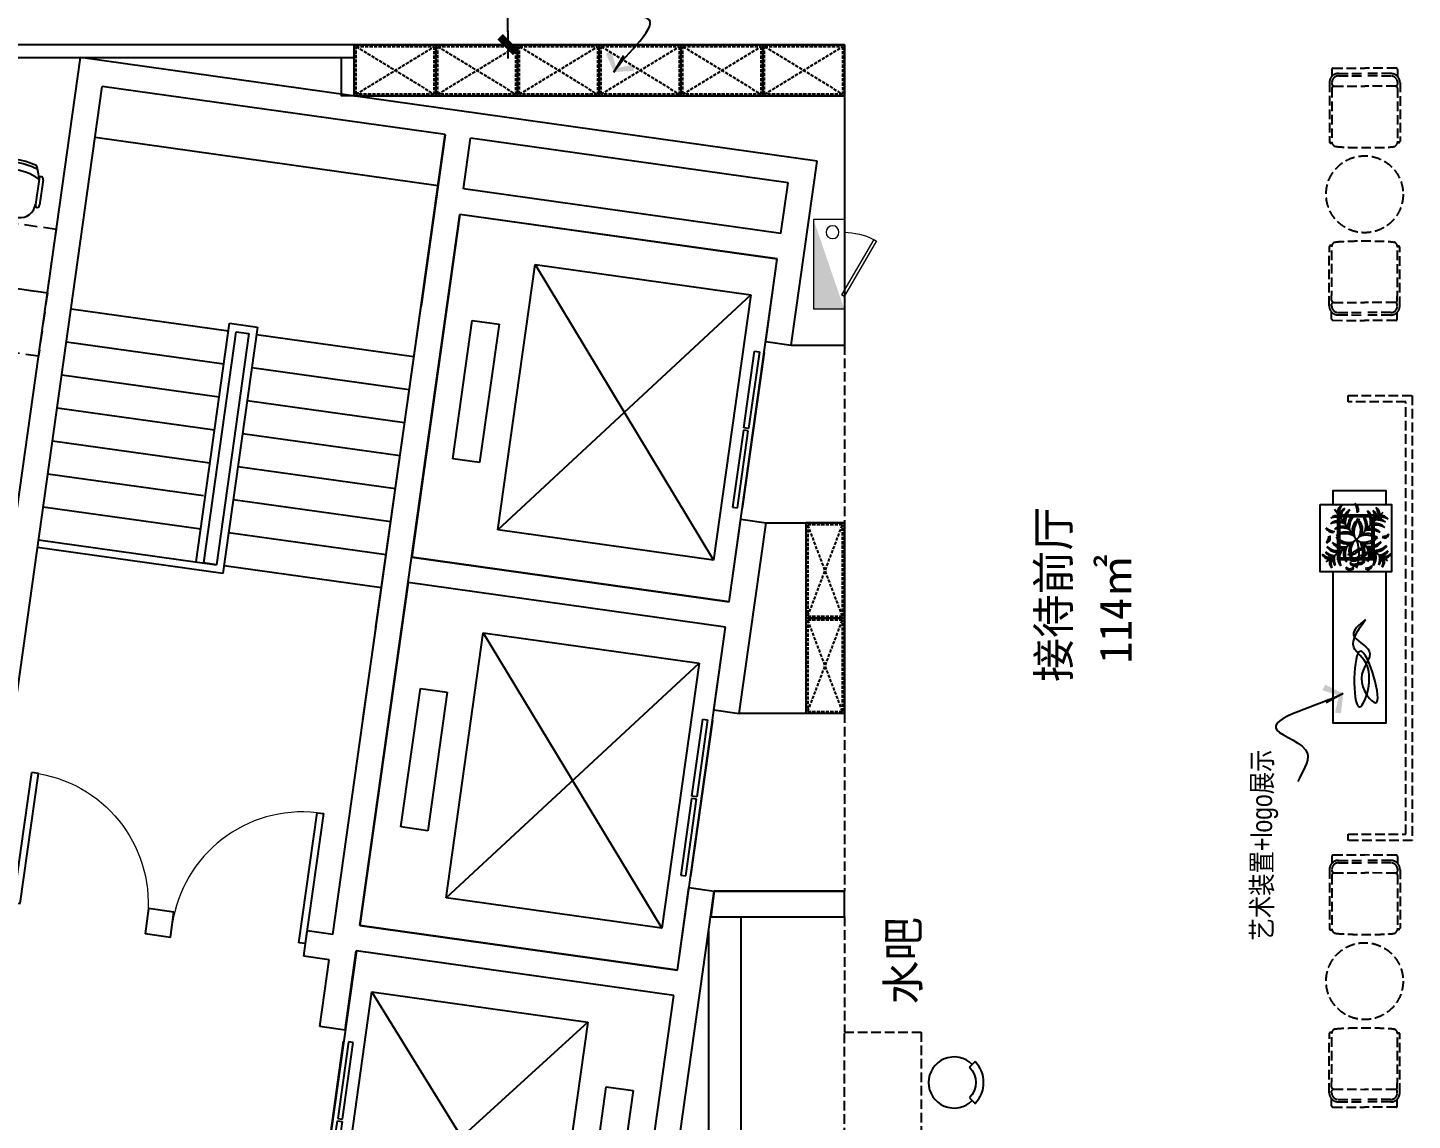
# Model space of a CAD drawing. Header units: millimetres. Extents: x 285006 to 3037698, y -2820855 to 192241.
# Drawn here: x 850758 to 861556, y -326020 to -317498 of the extents above; entities that cross this region are included whole.
import ezdxf
from ezdxf.enums import TextEntityAlignment as Align

# ---------------------------------------------------------------- set-up
doc = ezdxf.new("R2010")
doc.units = ezdxf.units.MM
doc.header["$PDMODE"] = 35
doc.header["$PDSIZE"] = -0.1
doc.linetypes.add('DASH', pattern=[0.35, 0.25, -0.1])
doc.linetypes.add('DASHED', pattern=[0.75, 0.5, -0.25])
doc.layers.add('1#C-6F$0$0XG-X', color=1, linetype='Continuous', lineweight=18)
for name, color, linetype in [('1#C-6F$0$A-FLOR-STRS', 13, 'Continuous'), ('1#C-6F$0$A-WALL', 2, 'Continuous'), ('___', 4, 'Continuous'), ('__附着_A10-J_KJ_2_B_28F_SEN22M3I_设计区$0$A_WALL_BRIK(砌块墙)', 190, 'Continuous'), ('BS-LIFT', 14, 'Continuous'), ('BS-SHORT CABINET', 30, 'Continuous'), ('BS-STAIR', 30, 'Continuous'), ('COLUMN', 160, 'Continuous'), ('DOOR', 60, 'Continuous'), ('DS-NOTES', 8, 'Continuous'), ('FF-FURN', 51, 'Continuous'), ('FF-Plants', 86, 'Continuous'), ('FF-TEXT', 50, 'Continuous'), ('FF-活动家具', 51, 'Continuous'), ('FF1-固定家具(落地、到顶)', 30, 'Continuous'), ('P-活动家具', 51, 'Continuous'), ('WALL', 255, 'Continuous')]:
    doc.layers.add(name, color=color, linetype=linetype)
doc.styles.add('ar', font='arial.ttf')
doc.styles.add('CCD_DIM', font='archs.shx', dxfattribs={"width": 0.7})
doc.styles.add('DIA', font='')
doc.styles.add('T9-L46$0$CCDI-TOG-01', font='arial.ttf')
doc.styles.get('DIA').set_extended_font_data('SimSun')
doc.dimstyles.new('DIM_100', dxfattribs={"dimscale": 100, "dimtxt": 1.5, "dimasz": 1, "dimexe": 1.5, "dimexo": 1.5, "dimgap": 0.6, "dimtad": 1, "dimdec": 0, "dimrnd": 5, "dimzin": 12, "dimdsep": 46, "dimtxsty": 'CCD_DIM', "dimblk": 'CCD_Dimension_Tick', "dimcen": 0.125, "dimclrd": 44, "dimclre": 44, "dimclrt": 50, "dimadec": 0, "dimazin": 0, "dimtfac": 1, "dimtdec": 0, "dimtix": 1, "dimtmove": 2, "dimatfit": 3, "dimldrblk": 'CCD_Leader_Dot', "dimfxl": 5, "dimtvp": 1, "dimtolj": 1, "dimtzin": 0, "dimarcsym": 0})
doc.dimstyles.new('HBA_100', dxfattribs={"dimscale": 100, "dimtxt": 2.5, "dimasz": 1, "dimexe": 2, "dimexo": 2.5, "dimgap": 0.6, "dimtad": 1, "dimdec": 0, "dimzin": 0, "dimdsep": 46, "dimtxsty": 'ar', "dimblk": 'CCD_Dimension_Tick', "dimcen": 0.125, "dimclrd": 44, "dimclre": 44, "dimclrt": 50, "dimadec": 0, "dimazin": 0, "dimtfac": 1, "dimtdec": 0, "dimtix": 1, "dimtmove": 2, "dimatfit": 2, "dimldrblk": 'CCD_Leader_Dot', "dimfxl": 1, "dimtvp": 1, "dimtolj": 1, "dimtzin": 0, "dimarcsym": 0})

# ---------------------------------------------------------------- blocks, each defined once
blk = doc.blocks.new('1#C-6F$0$$0$A$C613054A8')
for p, q in [((0, 50), (0, 2750)), ((0, 2750), (2500, 2750)), ((2500, 2750), (2500, 50)), ((635, 2444), (635, 356)), ((635, 2444), (2335, 356)), ((635, 356), (2335, 2444)), ((2335, 2444), (635, 2444)), ((2335, 356), (2335, 2444)), ((210, 1945), (210, 855)), ((422, 1945), (210, 1945)), ((422, 855), (422, 1945)), ((2424, 1409), (2424, 2014)), ((2424, 2014), (2462, 2014)), ((2462, 2014), (2462, 1409)), ((2500, 786), (2500, 2014)), ((2462, 1409), (2424, 1409)), ((2424, 1391), (2424, 786)), ((2462, 1391), (2424, 1391)), ((2462, 786), (2462, 1391)), ((210, 855), (422, 855)), ((2424, 786), (2462, 786)), ((635, 356), (2335, 356)), ((2500, 50), (0, 50))]:
    blk.add_line(p, q)
blk = doc.blocks.new('1#C-6F$0$A$C613054A8')
for p, q in [((0, 0), (0, 2650)), ((0, 2650), (2500, 2650)), ((2500, 2650), (2500, 0)), ((635, 2349), (635, 301)), ((635, 2349), (2335, 301)), ((635, 301), (2335, 2349)), ((2335, 2349), (635, 2349)), ((2335, 301), (2335, 2349)), ((210, 1870), (210, 780)), ((422, 1870), (210, 1870)), ((422, 780), (422, 1870)), ((2424, 1334), (2424, 1939)), ((2424, 1939), (2462, 1939)), ((2462, 1939), (2462, 1334)), ((2500, 711), (2500, 1939)), ((2462, 1334), (2424, 1334)), ((2424, 1316), (2424, 711)), ((2462, 1316), (2424, 1316)), ((2462, 711), (2462, 1316)), ((210, 780), (422, 780)), ((2424, 711), (2462, 711)), ((635, 301), (2335, 301)), ((2500, 0), (0, 0))]:
    blk.add_line(p, q)
blk = doc.blocks.new('1#C-6F$0$$TCHSYS$DOOR2D')
for p, q in [((0.45, 0.975), (0.5, 0.975)), ((0.45, 0), (0.45, 0.975)), ((0.5, 0), (0.5, 0.975)), ((0.5, 0), (0.45, 0))]:
    blk.add_line(p, q)
at = {"lineweight": 13}
blk.add_arc((0.475, 0), 0.975, 91.4693, 180, dxfattribs=at)
blk = doc.blocks.new('1#C-6F$0$单出口带卷盘消火栓')
at = {"layer": '1#C-6F$0$0XG-X'}
for p, q in [((368866, -61966), (368866, -61726)), ((368866, -61726), (369566, -61726)), ((369566, -61966), (369566, -61726)), ((368866, -61966), (368966, -61966)), ((368966, -61966), (369466, -61966)), ((369021, -62195), (369454, -61945)), ((369033, -62216), (369466, -61966)), ((369466, -61966), (369454, -61945)), ((369466, -61966), (369566, -61966)), ((369021, -62195), (369034, -62216))]:
    blk.add_line(p, q, dxfattribs=at)
blk.add_circle((368965, -61874), 50, dxfattribs=at)
blk.add_arc((369466, -61966), 500, 180, 207.134, dxfattribs=at)
blk.add_solid([(368866, -61726), (369566, -61966), (369566, -61726)], dxfattribs=at)
blk = doc.blocks.new('DFHRTHRTH')
at = {"layer": 'COLUMN', "linetype": 'Continuous'}
for p, q in [((3270075, 4612091, 0), (3270743, 4616844, 0)), ((3276487, 4616037, 0), (3270743, 4616844, 0)), ((3270037, 4610380, 0), (3270913, 4616618, 0)), ((3273587, 4616243, 0), (3270913, 4616618, 0)), ((3273587, 4616243, 0), (3270913, 4616618, 0)), ((3272710, 4610004, 0), (3273587, 4616243, 0)), ((3273730, 4615819, 0), (3273785, 4616215, 0)), ((3276261, 4615867, 0), (3273785, 4616215, 0)), ((3276285, 4614601, 0), (3276487, 4616037, 0)), ((3276205, 4615471, 0), (3273730, 4615819, 0)), ((3276205, 4615471, 0), (3276261, 4615867, 0)), ((3272922, 4610075, 0), (3273702, 4615621, 0)), ((3276177, 4615273, 0), (3273702, 4615621, 0)), ((3276087, 4614629, 0), (3276177, 4615273, 0)), ((3276087, 4614629, 0), (3276285, 4614601, 0)), ((3275802, 4612599, 0), (3275892, 4613243, 0)), ((3275892, 4613243, 0), (3276090, 4613215, 0)), ((3275881, 4611729, 0), (3276090, 4613215, 0)), ((3275802, 4612599, 0), (3273326, 4612947, 0)), ((3275774, 4612401, 0), (3273298, 4612749, 0)), ((3275683, 4611757, 0), (3275774, 4612401, 0)), ((3275683, 4611757, 0), (3275881, 4611729, 0)), ((3275095, 4606134, 0), (3275686, 4610343, 0)), ((3275398, 4609727, 0), (3275488, 4610371, 0)), ((3275488, 4610371, 0), (3275686, 4610343, 0)), ((3271274, 4610206, 0), (3271247, 4610008, 0)), ((3271472, 4610178, 0), (3271274, 4610206, 0)), ((3271445, 4609980, 0), (3271472, 4610178, 0)), ((3271445, 4609980, 0), (3271247, 4610008, 0)), ((3272484, 4609834, 0), (3272512, 4610032, 0)), ((3272710, 4610004, 0), (3272512, 4610032, 0)), ((3275398, 4609727, 0), (3272922, 4610075, 0)), ((3272807, 4609258, 0), (3272894, 4609877, 0)), ((3275370, 4609529, 0), (3272894, 4609877, 0)), ((3272682, 4609806, 0), (3272484, 4609834, 0)), ((3272609, 4609286, 0), (3272682, 4609806, 0)), ((3275001, 4606905, 0), (3275370, 4609529, 0)), ((3272807, 4609258, 0), (3272609, 4609286, 0))]:
    blk.add_line(p, q, dxfattribs=at)
blk = doc.blocks.new('A$C20967D04')
at = {"color": 0, "linetype": 'Continuous'}
for p, q in [((-120, 110), (-141, 89)), ((120, 110), (141, 89))]:
    blk.add_line(p, q, dxfattribs=at)
blk.add_lwpolyline([(-163, 67), (-141, 89, -2.414214), (141, 89), (163, 67, -0.414214), (-163, 67, -0.414214)], format="xyb", dxfattribs=at)
blk.add_arc((0, 230), 170, 225, 315, dxfattribs=at)
blk = doc.blocks.new('*U514')
at = {"layer": 'FF1-固定家具(落地、到顶)', "color": 55, "linetype": 'DASH', "ltscale": 100}
for p, q in [((15, 285), (727, 15)), ((15, 15), (727, 285)), ((743, 0), (743, 300))]:
    blk.add_line(p, q, dxfattribs=at)
at = {"layer": 'FF1-固定家具(落地、到顶)'}
blk.add_lwpolyline([(0, 300), (743, 300), (743, 0), (0, 0)], close=True, dxfattribs=at)
at = {"layer": 'FF1-固定家具(落地、到顶)', "color": 55, "linetype": 'DASH', "ltscale": 100}
blk.add_lwpolyline([(15, 285), (727, 285), (727, 15), (15, 15)], close=True, dxfattribs=at)
blk = doc.blocks.new('*U513')
at = {"layer": 'FF1-固定家具(落地、到顶)', "color": 55, "linetype": 'DASH', "ltscale": 100}
for p, q in [((15, 285), (727, 15)), ((15, 15), (727, 285)), ((743, 0), (743, 300))]:
    blk.add_line(p, q, dxfattribs=at)
at = {"layer": 'FF1-固定家具(落地、到顶)'}
blk.add_lwpolyline([(0, 300), (743, 300), (743, 0), (0, 0)], close=True, dxfattribs=at)
at = {"layer": 'FF1-固定家具(落地、到顶)', "color": 55, "linetype": 'DASH', "ltscale": 100}
blk.add_lwpolyline([(15, 285), (727, 285), (727, 15), (15, 15)], close=True, dxfattribs=at)
blk = doc.blocks.new('A$C475E2F5D')
at = {"layer": 'FF-Plants', "color": 8}
for p in [(-548, 756), (649, 671), (-756, -548), (773, -523)]:
    blk.add_line(p, (0, 0), dxfattribs=at)
for centre, major_axis, start_param, end_param in [((-266, 662), (-152, 152), 5.957007, 7.0624), ((24, 561), (-343, 343), 0.131883, 0.643318), ((-207, 582), (-152, 152), 5.957007, 7.0624), ((82, 480), (-343, 343), 0.131883, 0.643318), ((-17, 484), (-211, 211), 6.030845, 7.255103), ((219, 425), (-354, 354), 0.102959, 0.865064), ((-163, 720), (-152, 152), 3.791303, 4.896696), ((-464, 660), (-343, 343), 3.9272, 4.438635), ((86, 476), (-211, 211), 3.5986, 4.822858), ((-157, 452), (-354, 354), 3.705454, 4.467559), ((287, 546), (-152, 152), 3.791303, 4.896696), ((-14, 487), (-343, 343), 3.9272, 4.438635), ((58, 561), (-343, 343), 3.9272, 4.438635), ((359, 620), (-152, 152), 3.791303, 4.896696), ((-454, 167), (-211, 211), 4.994864, 6.219121), ((-472, -76), (-354, 354), 5.101718, 5.863822), ((-488, 378), (-152, 152), 5.187566, 6.29296), ((-482, 71), (-343, 343), 5.323463, 5.834898), ((-355, 30), (-211, 211), 4.994864, 6.219121), ((82, 346), (-211, 211), 6.030845, 7.255103), ((319, 288), (-354, 354), 0.102959, 0.865064), ((182, 240), (-206, 206), 5.887015, 7.635986), ((370, 186), (-311, 311), 6.243879, 7.317629), ((-146, 263), (-206, 206), 3.217718, 4.966688), ((-340, 236), (-311, 311), 3.536075, 4.609824), ((-33, 354), (-211, 211), 3.5986, 4.822858), ((-275, 330), (-354, 354), 3.705454, 4.467559), ((457, -142), (-354, 354), 4.989881, 5.751986), ((473, 101), (-211, 211), 4.634582, 5.85884), ((487, 2), (-343, 343), 5.018805, 5.53024), ((537, 305), (-152, 152), 4.560744, 5.666137), ((558, 76), (-343, 343), 5.018805, 5.53024), ((608, 379), (-152, 152), 4.560744, 5.666137), ((-572, 390), (-152, 152), 1.244618, 2.350011), ((-470, 679), (-343, 343), 1.702679, 2.214114), ((-760, 30), (-75.9, 75.9), 2.455289, 4.532327), ((-924, 70), (-165, 165), 3.238523, 3.999358), ((-373, -213), (-354, 354), 5.101718, 5.863822), ((-240, 182), (-206, 206), 1.174626, 2.923597), ((-186, 370), (-311, 311), 1.53149, 2.60524), ((-285, -98), (-206, 206), 4.613981, 6.362952), ((-292, -294), (-311, 311), 4.932338, 6.006088), ((247, -332), (-311, 311), 4.847615, 5.921365), ((268, -138), (-206, 206), 4.490752, 6.239722), ((174, 376), (-311, 311), 2.139811, 3.213561), ((234, 190), (-206, 206), 1.821454, 3.570425), ((339, -264), (-354, 354), 4.989881, 5.751986), ((355, -21), (-211, 211), 4.634582, 5.85884), ((691, 151), (-75.9, 75.9), 1.78352, 3.860558), ((646, 313), (-165, 165), 2.316489, 3.077324), ((-480, 82), (-343, 343), 1.702679, 2.214114), ((-582, -207), (-152, 152), 1.244618, 2.350011), ((-425, 219), (-354, 354), 1.673755, 2.43586), ((-484, -17), (-211, 211), 1.318456, 2.542714), ((-346, 82), (-211, 211), 1.318456, 2.542714), ((-288, 319), (-354, 354), 1.673755, 2.43586), ((-167, -454), (-211, 211), 0.282475, 1.506732), ((76, -472), (-354, 354), 0.389329, 1.151433), ((-30, -355), (-211, 211), 0.282475, 1.506732), ((213, -373), (-354, 354), 0.389329, 1.151433), ((-458, 379), (-566, 548), 2.650475, 3.047333), ((-161, -137), (-171, 171), 2.12177, 3.481723), ((98, -285), (-206, 206), 6.184777, 7.933748), ((294, -292), (-311, 311), 0.219949, 1.293699), ((-944, -352), (-724, 701), 3.548973, 4.267722), ((61, -75), (-103, 103), 2.308482, 3.673847), ((105, -150), (-74.3, 74.3), 1.846695, 4.305901), ((111, -278), (-115, 115), 2.033872, 3.769024), ((-19, 62), (-330, 330), 2.531452, 3.0257), ((-284, -301), (-311, 311), 3.451352, 4.525102), ((-89, -288), (-206, 206), 3.094488, 4.843459), ((277, 328), (-354, 354), 2.309191, 3.071295), ((-201, -379), (-354, 354), 3.593618, 4.355722), ((41, -353), (-211, 211), 3.238318, 4.462576), ((343, 94), (-211, 211), 2.202337, 3.426595), ((418, 233), (-354, 354), 2.309191, 3.071295), ((-61, -474), (-354, 354), 3.593618, 4.355722), ((182, -449), (-211, 211), 3.238318, 4.462576), ((484, -2), (-211, 211), 2.202337, 3.426595), ((477, 98), (-343, 343), 2.530936, 3.042372), ((588, -188), (-152, 152), 2.39504, 3.500433), ((561, 41), (-343, 343), 2.530936, 3.042372), ((672, -245), (-152, 152), 2.39504, 3.500433), ((-562, 23), (-343, 343), 1.702679, 2.214114), ((-664, -267), (-152, 152), 1.244618, 2.350011), ((-460, -548), (-152, 152), 0.475177, 1.580571), ((-154, -541), (-343, 343), 0.611074, 1.122509), ((-378, -488), (-152, 152), 0.475177, 1.580571), ((-71, -482), (-343, 343), 0.611074, 1.122509), ((-167, -656), (-75.2, 75.2), 1.01373, 3.383809), ((-169, -570), (-106, 106), 1.61062, 3.067437), ((-80, -389), (-101, 101), 1.430462, 3.8757), ((-122, -253), (-165, 165), 2.039219, 3.266943), ((-64, -461), (-106, 106), 1.61062, 3.067437), ((-61, -546), (-75.2, 75.2), 1.01373, 3.383809), ((90, -504), (-75.9, 75.9), 1.78352, 3.860558), ((45, -342), (-165, 165), 2.316489, 3.077324), ((274, -633), (-75.9, 75.9), 1.78352, 3.860558), ((229, -471), (-165, 165), 2.316489, 3.077324), ((87, -479), (-343, 343), 3.622541, 4.133977), ((394, -476), (-152, 152), 3.16448, 4.269873), ((171, -536), (-343, 343), 3.622541, 4.133977), ((477, -532), (-152, 152), 3.16448, 4.269873)]:
    blk.add_ellipse(centre, major_axis=major_axis, ratio=1, start_param=start_param, end_param=end_param, dxfattribs=at)
blk = doc.blocks.new('A$C44D56E21')
at = {"layer": 'FF-FURN', "ltscale": 100, "elevation": 0}
for points in [[(108, 103), (0, 103), (0, 512), (108, 512)], [(635, 512), (1814, 512), (1814, 103), (635, 103)]]:
    blk.add_lwpolyline(points, dxfattribs=at)
at = {"layer": 'P-活动家具', "color": 8, "linetype": 'ByBlock', "ltscale": 300}
blk.add_spline([(1007, 354, 0), (1223, 263, 0), (1366, 368, 0), (1687, 303, 0), (1253, 317, 0), (1655, 432, 0), (1465, 322, 0), (1252, 383, 0), (1127, 261, 0), (1007, 354, 0)], degree=3, dxfattribs=at)
at = {"color": 250}
blk.add_wipeout([(539, 137), (539, 421), (193, 421), (193, 137)], dxfattribs=at).translate(0, 0, 0).dxf.layer = 'FF-FURN'
at = {"layer": 'FF-FURN', "ltscale": 100, "elevation": 0}
blk.add_lwpolyline([(108, 0), (108, 558), (635, 558), (635, 0)], close=True, dxfattribs=at)
at = {"layer": 'FF-FURN', "color": 53, "linetype": 'ByBlock'}
blk.add_lwpolyline([(193, 421), (193, 137), (539, 137), (539, 421)], close=True, dxfattribs=at)
at = {"layer": 'FF-FURN', "color": 59, "linetype": 'ByBlock'}
blk.add_lwpolyline([(206, 407), (206, 151), (526, 151), (526, 407)], close=True, dxfattribs=at)
at = {"layer": 'FF-Plants', "xscale": 0.3150000000023283, "yscale": 0.3150000000023283, "zscale": 0.3150000000023283, "rotation": 90}
blk.add_blockref('A$C475E2F5D', (383, 285), dxfattribs=at)
blk = doc.blocks.new('A$C64783269')
at = {"layer": 'FF-活动家具'}
for p, q in [((1, 151), (1, 400)), ((41, 151), (41, 400)), ((570, 399), (570, 150)), ((610, 399), (610, 150)), ((419, 0), (191, 0))]:
    blk.add_line(p, q, dxfattribs=at)
for centre, radius, start, end in [((305, -192), 752, 72.7146, 107.2107), ((21, 405), 20.8, 344.5058, 195.4229), ((461, 332), 426, 152.8506, 170.8394), ((305, -144), 604, 64.0229, 115.9163), ((305, -200), 730, 70.8382, 109.1021), ((149, 332), 426, 9.0894, 27.0688), ((590, 405), 20.8, 344.5058, 195.4229), ((21, 145), 20.8, 164.5058, 15.4229), ((191, 150), 150, 179.9644, 269.9644), ((419, 150), 150, 269.9644, 359.9644), ((590, 145), 20.8, 164.5058, 15.4229)]:
    blk.add_arc(centre, radius, start, end, dxfattribs=at)
blk = doc.blocks.new('CCD_Leader_Arrow')
at = {"color": 0, "linetype": 'ByBlock'}
blk.add_line((0, 0), (-1, 0), dxfattribs=at)
for points in [[(-0.859, 0.668), (-0.597, 0.852), (-0.24, 0), (0, 0)], [(-0.859, -0.668), (-0.597, -0.852), (-0.24, 0), (0, 0)]]:
    blk.add_solid(points, dxfattribs=at)
blk = doc.blocks.new('*U1126')
at = {"layer": 'FF1-固定家具(落地、到顶)', "color": 55, "linetype": 'DASH', "ltscale": 100}
for p, q in [((15, 385), (622, 15)), ((15, 15), (622, 385)), ((637, 0), (637, 400))]:
    blk.add_line(p, q, dxfattribs=at)
at = {"layer": 'FF1-固定家具(落地、到顶)'}
blk.add_lwpolyline([(0, 400), (637, 400), (637, 0), (0, 0)], close=True, dxfattribs=at)
at = {"layer": 'FF1-固定家具(落地、到顶)', "color": 55, "linetype": 'DASH', "ltscale": 100}
blk.add_lwpolyline([(15, 385), (622, 385), (622, 15), (15, 15)], close=True, dxfattribs=at)
blk = doc.blocks.new('CCD_Dimension_Tick')
at = {"color": 0, "linetype": 'ByBlock'}
for p, q in [((-1.09, 0), (0, 0)), ((0, 0), (1.09, 0))]:
    blk.add_line(p, q, dxfattribs=at)
at = {"color": 0, "linetype": 'Continuous', "const_width": 0.608}
blk.add_lwpolyline([(-0.61, -0.61), (0.61, 0.61)], dxfattribs=at)
blk = doc.blocks.new('*D1130')
at = {"layer": '___', "color": 44, "lineweight": -2, "transparency": 16777216}
for p, q in [((854503, -316029), (854353, -316029)), ((854503, -317530), (854503, -316129)), ((854503, -317630), (854353, -317630))]:
    blk.add_line(p, q, dxfattribs=at)
at = {"layer": 'Defpoints', "color": 0, "transparency": 16777216}
for p in [(854503, -316029), (854506, -316029, 0), (854506, -317630, 0)]:
    blk.add_point(p, dxfattribs=at)
at = {"layer": '___', "color": 44, "lineweight": -2, "transparency": 16777216, "xscale": 100, "yscale": 100, "zscale": 100}
for p, rotation in [((854503, -316029), 90), ((854503, -317630), 270)]:
    blk.add_blockref('CCD_Dimension_Tick', p, dxfattribs=dict(at, rotation=rotation))
at = {"layer": '___', "color": 50, "transparency": 16777216, "insert": (854368, -316830), "char_height": 150, "attachment_point": 5, "rotation": 90, "style": 'CCD_DIM'}
blk.add_mtext('\\A1;1600', dxfattribs=at)
blk = doc.blocks.new('CCD_Leader_Dot')
at = {"color": 0, "linetype": 'ByBlock'}
blk.add_line((-5, 0), (-10, 0), dxfattribs=at)
at = {"color": 0, "linetype": 'ByBlock', "const_width": 5}
blk.add_lwpolyline([(-2.5, 0, 1), (2.5, 0, 1)], format="xyb", close=True, dxfattribs=at)
blk = doc.blocks.new('DFHHRTHRT')
at = {"layer": 'FF-FURN', "linetype": 'DASH', "ltscale": 300}
for p, q in [((874071, -318080), (874070, -318326)), ((874081, -318070), (874135, -318070)), ((874183, -318051), (874645, -318052)), ((874183, -318070), (874196, -318070)), ((874211, -318085), (874210, -318326)), ((874226, -318070), (874645, -318071)), ((875926, -318053), (875463, -318053)), ((875883, -318072), (875463, -318072)), ((875898, -318087), (875898, -318328)), ((875926, -318072), (875913, -318072)), ((876028, -318072), (875974, -318072)), ((876038, -318082), (876038, -318328)), ((874113, -318121), (874112, -318326)), ((874132, -318121), (874131, -318326)), ((875977, -318123), (875977, -318328)), ((875996, -318123), (875996, -318328)), ((874070, -318572), (874070, -318326)), ((874112, -318531), (874112, -318326)), ((874131, -318531), (874131, -318326)), ((874210, -318567), (874210, -318326)), ((875897, -318569), (875898, -318328)), ((875976, -318533), (875977, -318328)), ((875995, -318533), (875996, -318328)), ((876037, -318574), (876038, -318328)), ((874080, -318582), (874134, -318582)), ((874182, -318582), (874195, -318582)), ((874182, -318582), (874195, -318582)), ((874182, -318601), (874640, -318602)), ((874225, -318582), (874650, -318583)), ((875882, -318584), (875457, -318584)), ((875925, -318603), (875467, -318603)), ((875925, -318584), (875912, -318584)), ((875925, -318584), (875912, -318584)), ((876027, -318584), (875973, -318584))]:
    blk.add_line(p, q, dxfattribs=at)
blk.add_circle((875054, -318327), 300, dxfattribs=at)
for centre, radius, start, end in [((874081, -318080), 10, 89.9091, 179.9091), ((874183, -318121), 70, 134.6742, 179.9091), ((874183, -318121), 51, 89.9091, 179.9091), ((874183, -318121), 70, 89.9091, 133.1423), ((874196, -318085), 15, 359.9091, 89.9091), ((874226, -318085), 15, 89.9091, 179.9091), ((874645, -318061), 9.5, 269.9091, 89.9091), ((874645, -318108), 38.2, 24.839, 85.2944), ((875464, -318109), 38.2, 94.5237, 154.9792), ((875463, -318062), 9.5, 89.9091, 269.9091), ((875883, -318087), 15, 359.9091, 89.9091), ((875913, -318087), 15, 89.9091, 179.9091), ((875926, -318123), 70, 46.6758, 89.9091), ((875926, -318123), 51, 359.9091, 89.9091), ((875926, -318123), 70, 359.9091, 45.1439), ((876028, -318082), 10, 359.9091, 89.9091), ((874182, -318531), 70, 179.9091, 225.1439), ((874182, -318531), 51, 179.9091, 269.9091), ((874080, -318572), 10, 179.9091, 269.9091), ((874182, -318531), 70, 226.6758, 269.9091), ((874195, -318567), 15, 269.9091, 359.9091), ((874225, -318567), 15, 179.9106, 270.404), ((874640, -318592), 9.5, 269.9091, 89.9091), ((874642, -318541), 42.8, 281.227, 331.8773), ((875466, -318542), 42.8, 207.9408, 258.5912), ((875467, -318593), 9.5, 89.9091, 269.9091), ((875882, -318569), 15, 269.4142, 359.9076), ((875912, -318569), 15, 179.9091, 269.9091), ((875925, -318533), 51, 269.9091, 359.9091), ((875925, -318533), 70, 269.9091, 313.1423), ((875925, -318533), 70, 314.6742, 359.9091), ((876027, -318574), 10, 269.9091, 359.9091)]:
    blk.add_arc(centre, radius, start, end, dxfattribs=at)
at = {"layer": 'FF-FURN', "linetype": 'DASH', "ltscale": 300, "extrusion": (0, 0, -1)}
blk.add_ellipse((874678, -318326), major_axis=(0, 236), ratio=0.051809, start_param=0.104031, end_param=3.04897, dxfattribs=at)
at = {"layer": 'FF-FURN', "linetype": 'DASH', "ltscale": 300}
blk.add_ellipse((875430, -318327), major_axis=(1, 236), ratio=0.051809, start_param=0.104031, end_param=3.04897, dxfattribs=at)
blk = doc.blocks.new('FGDHFYTJYTJYT')
at = {"layer": 'FF-TEXT', "color": 50, "style": 'DIA'}
for s, rotation, p in [('接待前厅', 90.0848, (858758, -321918)), ('114㎡', 90.0848, (859241, -322031)), ('水吧', 89.9152, (857584, -324775))]:
    blk.add_text(s, height=250, rotation=rotation, dxfattribs=at).set_placement(p, align=Align.MIDDLE_CENTER)
at = {"layer": 'FF-TEXT', "color": 2, "style": 'T9-L46$0$CCDI-TOG-01', "width": 0.8}
blk.add_text('艺术装置+logo展示', height=160, rotation=90, dxfattribs=at).set_placement((860462, -324618))

msp = doc.modelspace()

# ---------------------------------------------------------------- linework, layer by layer
at = {"layer": '1#C-6F$0$A-FLOR-STRS'}
for p, q in [((854013.8, -318332, 0), (853825.9, -319668.9, 0)), ((853474.1, -322171.8, 0), (853825.9, -319668.9, 0)), ((853372.2, -322897.2, 0), (853474.7, -322167.3, 0))]:
    msp.add_line(p, q, dxfattribs=at)
at = {"layer": '__附着_A10-J_KJ_2_B_28F_SEN22M3I_设计区$0$A_WALL_BRIK(砌块墙)', "ltscale": 0.01, "elevation": 0}
msp.add_lwpolyline([(856113.1, -324231.6), (857126.9, -324231.6)], dxfattribs=at)
at = {"layer": 'BS-SHORT CABINET', "elevation": 0}
for points in [[(853304.3, -318030.3), (857126.9, -318030.3), (857126.9, -317630.3), (853304.3, -317630.3)], [(856085, -324431.6), (857126.9, -324431.6), (857126.9, -324231.6), (856112.7, -324231.6)]]:
    msp.add_lwpolyline(points, close=True, dxfattribs=at)
for points in [[(857126.9, -317630.3), (857126.9, -319973.5)], [(856711.6, -319973.5), (857126.9, -319973.5)], [(856516.7, -321359.9), (857126.9, -321359.9)], [(857126.9, -321359.9), (857126.9, -322845.3)], [(856308, -322845.3), (857126.9, -322845.3)], [(856319.6, -324431.6), (856319.6, -330052.5)], [(856069.6, -327031.2), (856069.6, -324541)]]:
    msp.add_lwpolyline(points, dxfattribs=at)
at = {"layer": 'BS-STAIR'}
for p, q in [((851096.5, -319689.2, 0), (852324.4, -319861.8, 0)), ((852071.1, -321664.1, 0), (852332.8, -319802.4, 0)), ((852332.8, -319802.4, 0), (852550.6, -319833, 0)), ((852130.5, -321672.4, 0), (852383.9, -319870.1, 0)), ((852130.5, -321672.4, 0), (852383.9, -319870.1, 0)), ((852482.9, -319884.1, 0), (852229.6, -321686.3, 0)), ((852482.9, -319884.1, 0), (852229.6, -321686.3, 0)), ((852550.6, -319833, 0), (852280.6, -321754.1, 0)), ((852383.9, -319870.1, 0), (852482.9, -319884.1, 0)), ((852383.9, -319870.1, 0), (852482.9, -319884.1, 0)), ((853770.2, -320065, 0), (852542.3, -319892.4, 0)), ((851060.3, -319946.7, 0), (852288.2, -320119.3, 0)), ((853734, -320322.5, 0), (852506.1, -320149.9, 0)), ((851024.1, -320204.1, 0), (852252.1, -320376.7, 0)), ((850987.9, -320461.6, 0), (852215.9, -320634.2, 0)), ((853697.8, -320579.9, 0), (852469.9, -320407.3, 0)), ((853661.7, -320837.4, 0), (852433.7, -320664.8, 0)), ((850951.8, -320719.1, 0), (852179.7, -320891.7, 0)), ((850915.6, -320976.5, 0), (852129.1, -321147.1, 0)), ((853625.5, -321094.9, 0), (852397.5, -320922.3, 0)), ((853589.3, -321352.3, 0), (852361.4, -321179.8, 0)), ((850879.4, -321234, 0), (852107.3, -321406.6, 0)), ((853553.1, -321609.8, 0), (852325.2, -321437.2, 0)), ((852280.6, -321754.1, 0), (850834.8, -321550.9, 0)), ((850843.2, -321491.5, 0), (852229.6, -321686.3, 0)), ((852229.6, -321686.3, 0), (852130.5, -321672.4, 0)), ((853516.9, -321867.3, 0), (852289, -321694.7, 0))]:
    msp.add_line(p, q, dxfattribs=at)
at = {"layer": 'BS-STAIR', "elevation": 0}
msp.add_lwpolyline([(851284.4, -318352.3), (853958.1, -318728.1)], dxfattribs=at)
msp.add_lwpolyline([(852829, -322091.2, 0, 0, 0), (853203.5, -319426.9, 0, 0, 0), (851817.1, -319232.1, 0, 0, 0), (851538.1, -321217.5, 80, 0, 0), (851496.3, -321514.6, 0, 0, 0)], format="xyseb", dxfattribs=at)
at = {"layer": 'DS-NOTES', "linetype": 'DASH', "ltscale": 300, "elevation": 0}
for points in [[(857126.9, -319973.5), (857126.9, -321359.9)], [(857126.9, -322845.3), (857126.9, -324231.6)], [(857126.9, -324431.6), (857126.9, -325331.6)]]:
    msp.add_lwpolyline(points, dxfattribs=at)
at = {"layer": 'FF-FURN', "linetype": 'DASHED', "ltscale": 200, "elevation": 0}
for points in [[(850020.7, -319440.5), (850911.9, -319565.7), (850981.5, -319070.6), (850090.2, -318945.3), (850020.7, -319440.5)], [(850119.7, -319454.4), (850911.9, -319565.7), (850842.3, -320060.9), (849951.1, -319935.6), (850020.7, -319440.5)]]:
    msp.add_lwpolyline(points, dxfattribs=at)
at = {"layer": 'FF-FURN', "linetype": 'DASH', "ltscale": 300}
msp.add_lwpolyline([(861055.8, -320416.7), (861055.8, -320366.7), (861555.8, -320366.7), (861555.8, -323838.5), (861055.8, -323838.5), (861055.8, -323788.5), (861505.8, -323788.5), (861505.8, -320416.7)], close=True, dxfattribs=at)
at = {"layer": 'FF-FURN', "linetype": 'DASH', "ltscale": 300, "elevation": 0}
msp.add_lwpolyline([(857126.9, -325331.6), (857726.9, -325331.6), (857726.9, -328252.5), (857126.9, -328252.5)], close=True, dxfattribs=at)
at = {"layer": 'WALL', "elevation": 0}
msp.add_lwpolyline([(850255.7, -317730.3), (853304.3, -317730.3), (853304.3, -317630.3), (850255.7, -317630.3)], close=True, dxfattribs=at)
msp.add_lwpolyline([(853304.3, -317630.3), (853304.3, -318030.3), (853204.3, -318030.3), (853204.3, -317730.3), (853304.3, -317730.3)], dxfattribs=at)

# ---------------------------------------------------------------- block references
for p in [(853304.3, -318030.3, 0), (853941.4, -318030.3, 0), (854578.5, -318030.3, 0), (855215.6, -318030.3, 0), (855852.7, -318030.3, 0), (856489.8, -318030.3, 0)]:
    msp.add_blockref('*U1126', p)
at = {"xscale": -1, "rotation": 270}
for name, p in [('*U513', (856826.9, -322102.6, 0)), ('*U514', (856826.9, -322845.3, 0))]:
    msp.add_blockref(name, p, dxfattribs=at)
at = {"layer": '1#C-6F$0$0XG-X', "xscale": -1, "rotation": 90.00069127831203}
msp.add_blockref('1#C-6F$0$单出口带卷盘消火栓', (795155.9, 49871.5, 0), dxfattribs=at)
at = {"layer": '1#C-6F$0$A-WALL'}
msp.add_blockref('DFHRTHRTH', (-2419573.4, -4934574.6), dxfattribs=at)
at = {"layer": '___'}
msp.add_blockref('FGDHFYTJYTJYT', (0, 0), dxfattribs=at)
at = {"layer": '___', "rotation": 90}
for p in [(542856.9, -1193850.9), (542856.9, -1199988.4)]:
    msp.add_blockref('DFHHRTHRT', p, dxfattribs=at)
at = {"layer": 'BS-LIFT', "extrusion": (-5.84819e-16, -4.16084e-15, -1), "zscale": -0.9999999999999973, "rotation": 188.0006920480634}
for p in [(-854135.3, -318904.5, 0), (-853731.7, -321776.3, 0)]:
    msp.add_blockref('1#C-6F$0$$0$A$C613054A8', p, dxfattribs=at)
at = {"layer": 'BS-LIFT', "xscale": -1, "rotation": 351.9993155329082}
msp.add_blockref('1#C-6F$0$A$C613054A8', (855427.9, -327669.7, 0), dxfattribs=at)
at = {"layer": 'DOOR'}
for p, xscale, yscale, zscale, rotation in [((851167.2, -324394.8, 0), -1050.000003055029, 1050.000003055028, 1050.000003055029, 351.9993082428272), ((852405.1, -324568.8, 0), 1050.000000136291, 1050.000000136291, 1050.000000136291, 351.9993083056692)]:
    msp.add_blockref('1#C-6F$0$$TCHSYS$DOOR2D', p, dxfattribs=dict(at, xscale=xscale, yscale=yscale, zscale=zscale, rotation=rotation))
at = {"layer": 'FF-FURN', "linetype": 'DASHED', "ltscale": 200, "xscale": 0.8, "yscale": 0.8, "zscale": 0.8, "rotation": 351.9993079525053}
msp.add_blockref('A$C64783269', (850350.5, -318931.5, 0), dxfattribs=at)
at = {"layer": 'FF-FURN', "linetype": 'DASH', "ltscale": 300, "xscale": -1, "rotation": 90.00000096500112}
msp.add_blockref('A$C20967D04', (858212.6, -325725), dxfattribs=at)

# ---------------------------------------------------------------- dimensions: what is measured, and where the dimension line sits
at = {"layer": '___'}
dim = msp.add_aligned_dim(p1=(854506.1, -317630.3, 0), p2=(854506.1, -316029, 0), distance=2.8, dimstyle='DIM_100', override={"dimfxlon": 1}, dxfattribs=at)
dim.commit()
dim.dimension.update_dxf_attribs({"geometry": '*D1130', "text_midpoint": (854368.3, -316829.7)})

# ---------------------------------------------------------------- leaders
at = {"layer": 'FF-TEXT', "color": 52, "path_type": 1}
msp.add_leader([(855329.4, -317843.4), (855588.3, -317423.9), (855350, -317375.1), (855424.5, -317155.6)], dimstyle='HBA_100', override={"dimscale": 1, "dimasz": 150, "dimtad": 0, "dimclrd": 0, "dimldrblk": 'CCD_Leader_Arrow'}, dxfattribs=at)

# ---------------------------------------------------------------- next in the draw order: block references
at = {"color": 8, "rotation": 270}
msp.add_blockref('A$C44D56E21', (860836.7, -321107.4), dxfattribs=at)

# ---------------------------------------------------------------- next in the draw order: leaders
at = {"layer": 'FF-TEXT', "color": 52, "path_type": 1}
msp.add_leader([(861016.5, -322690.5), (860500.1, -322976.3), (860738.5, -323158.8), (860663.9, -323378.3)], dimstyle='HBA_100', override={"dimscale": 1, "dimasz": 150, "dimtad": 0, "dimclrd": 0, "dimldrblk": 'CCD_Leader_Arrow'}, dxfattribs=at)

doc.saveas('drawing.dxf')
